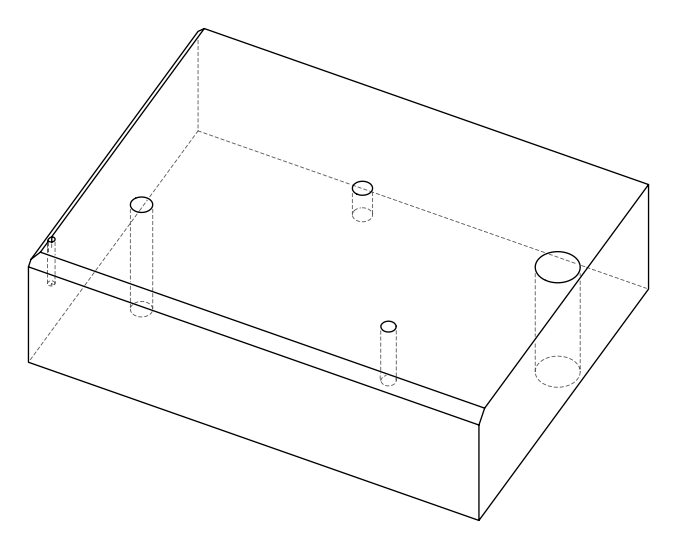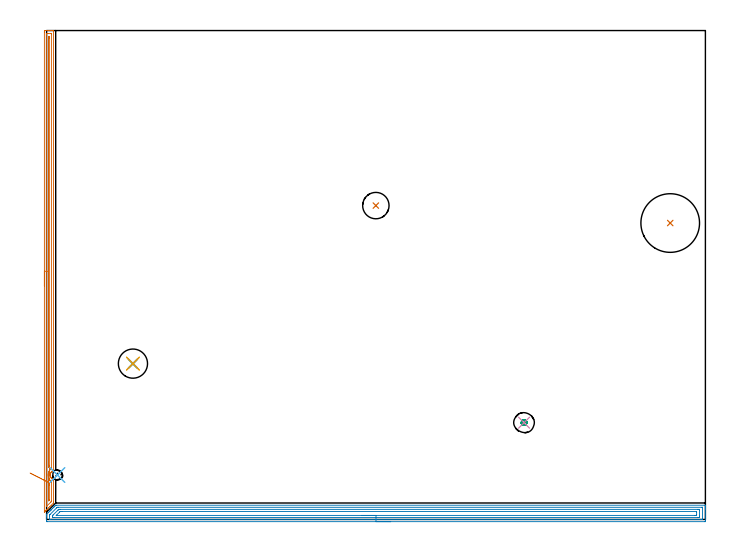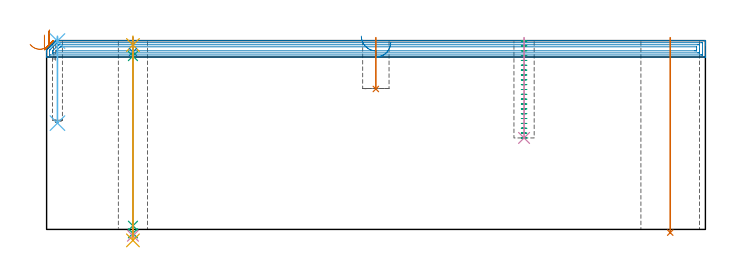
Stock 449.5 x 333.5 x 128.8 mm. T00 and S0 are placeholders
(PLAN: 13 operations, 10 tool changes, 27.2 min)
(1 AREA_MILL | FG_CHAMFER_SURFACE | UGT0205_001 | 8.06 min | 6380 mm3)
(2 AREA_MILL_1 | FG_CHAMFER_SURFACE_1 | UGT0205_001 | 14.6 min | 28015 mm3)
(3 MILL_BLIND_HOLE_FROM_SOLID_MATERIAL | STEP1POCKET | NXT0201_010 | Spiral | 1.61 min | 9935 mm3)
(4 BORE_BLIND_HOLE | STEP1POCKET | UGT0332_073 | 0.28 min | 14 mm3)
(5 SPOT_DRILL | STEP1HOLE_1 | NXT0321_9005460120000 | 0.05 min | 156 mm3)
(6 SPOT_DRILL_1 | STEP1POCKET_1 | NXT0321_9005460120000 | 0.03 min | 21 mm3)
(7 INDEXABLE_INSERT_DRILL_THROUGH_HOLE_FROM_SOLID | STEP1HOLE | NXT0302_035 | 0.53 min | 161771 mm3)
(8 DRILL_BLIND_HOLE_INTO_CENTER | STEP1HOLE_1 | NXT0301_023 | 0.04 min | 73 mm3)
(9 GUN_DRILL_THROUGH_HOLE | STEP1HOLE_1 | UGT0307_001 | 0.57 min | 2373 mm3)
(10 SPADE_DRILL_TO_ENLARGE_THROUGH_HOLE | STEP1HOLE_1 | UGT0306_003 | 0.54 min | 13097 mm3)
(11 DRILL_TO_ENLARGE_THROUGH_HOLE | STEP1HOLE_1 | UGT0301_265 | 0.55 min | 24265 mm3)
(12 DRILL_BLIND_HOLE_INTO_CENTER_1 | STEP1POCKET_1 | UGT0301_189 | 0.23 min | 1962 mm3)
(13 INDEXABLE_INSERT_DRILL_BLIND_HOLE_FROM_SOLID | STEP1POCKET_2 | NXT0302_007 | 0.14 min | 8332 mm3)
(TOOL UGT0205_001 | Chamfer Mill 20 x 3 x 45 deg. | D20 FL50 Z2)
(TOOL NXT0201_010 | ENDMILL 10mm [2P460-1000-NA 1630] | D10 FL30 Z6)
(TOOL UGT0332_073 | 13.8 mm Rough Boring Bar | D13.8)
(TOOL NXT0321_9005460120000 | NC Spot Drill, 142deg, 12mm, Carbide, Uncoated | D12 PA142 FL30 Z2)
(TOOL NXT0302_035 | Index. Insert Drill 40mm [880-D4000L40-05] | D40 PA176 FL200 Z2)
(TOOL NXT0301_023 | Carbide Drill 5.2mm [860.1-0520-016A1-MM 2214] | D5.2 PA140 FL28 Z2)
(TOOL UGT0307_001 | Gun Drill 5 mm | D5 PA130 FL24 Z1)
(TOOL UGT0306_003 | Spade Drill 12.5mm | D12.5 PA132 FL10 Z2)
(TOOL UGT0301_265 | Twist Drill 19.9 mm | D19.9 PA118 FL140 Z2)
(TOOL UGT0301_189 | Twist Drill 6.8 mm | D6.8 PA118 FL66 Z2)
(TOOL NXT0302_007 | Index. Insert Drill 18mm [880-D1800L25-05] | D18 PA176 FL90 Z2)
(OP 1 AREA_MILL)
G17 G21 G94 G90
T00 M6
G54
G17 G0 G90 X-1.5 Y159.25 S1061 M3
G43 Z138.8 H0
Z132.6
G94 G1 Y159.288 Z131.728 F250.
Y159.402 Z130.863
Y159.591 Z130.012
Y159.853 Z129.18
Y160.187 Z128.374
Y160.59 Z127.6
Y161.059 Z126.864
Y161.59 Z126.172
Y162.179 Z125.529
Y162.822 Z124.94
Y163.514 Z124.408
Y164.25 Z123.94
Y165.024 Z123.537
Y165.83 Z123.203
Y166.662 Z122.941
Y167.514 Z122.752
Y168.378 Z122.638
Y169.25 Z122.6
Y332.439
X-1.499 Y332.871 Z122.601
X-1.495 Y333.328 Z122.603
X-1.491 Y333.49 Z122.605
X-1.045 Y333.5 Z123.051
X1.6 Z125.695
X3.005 Z127.102
X3.363 Z127.458
X4.08 Z128.179
X4.331 Z128.43
X4.694 Y333.494 Z128.785
X4.697 Y333.492 Z128.788
X4.7 Y333.318 Z128.8
Y33.793
X4.695 Y33.487 Z128.791
X4.69 Y33.483 Z128.786
X4.561 Y33.423 Z128.658
X4.411 Y33.346 Z128.509
X4.265 Y33.27 Z128.361
X3.976 Y33.091 Z128.075
X3.921 Y33.048 Z128.02
X3.804 Y32.955 Z127.899
X3.643 Y32.829 Z127.742
X3.343 Y32.529 Z127.441
X3.101 Y32.219 Z127.199
X2.931 Y31.935 Z127.029
X2.84 Y31.755 Z126.939
X2.781 Y31.636 Z126.879
X2.696 Y31.418 Z126.794
X2.627 Y31.196 Z126.726
X2.621 Y31.169 Z126.72
X2.608 Y31.111 Z126.704
X2.576 Y30.98 Z126.675
X2.574 Y30.971 Z126.673
X2.535 Y30.742 Z126.633
X2.514 Y30.519 Z126.608
X2.513 Y30.48 Z126.607
X2.512 Y30.408 Z126.602
X2.511 Y30.369 Z126.599
X2.509 Y30.332 Z126.598
Y30.28 Z126.597
X2.51 Y30.215 Z126.602
Y30.214
X2.513 Y30.153 Z126.604
X2.514 Y30.078 Z126.609
Y30.072 Z126.61
X2.532 Y29.887 Z126.631
X2.537 Y29.849 Z126.634
X2.553 Y29.77 Z126.645
X2.577 Y29.62 Z126.672
X2.597 Y29.535 Z126.693
X2.631 Y29.395 Z126.727
X2.654 Y29.322 Z126.75
X2.7 Y29.173 Z126.797
X2.747 Y29.054 Z126.844
X2.786 Y28.955 Z126.883
X2.934 Y28.66 Z127.03
X3.101 Y28.382 Z127.198
X3.18 Y28.279 Z127.279
X3.279 Y28.153 Z127.378
X3.352 Y28.061 Z127.448
X3.586 Y27.828 Z127.684
X3.649 Y27.767 Z127.745
X3.657 Y27.76 Z127.753
X3.977 Y27.509 Z128.074
X4.176 Y27.385 Z128.275
X4.274 Y27.325 Z128.373
X4.56 Y27.179 Z128.659
X4.582 Y27.168 Z128.681
X4.669 Y27.13 Z128.767
X4.694 Y27.111 Z128.793
X4.7 Y27.087 Z128.8
Y11.887
X4.696 Y11.207 Z128.791
X4.689 Y11.191 Z128.788
X4.686 Y11.185 Z128.784
X3.153 Y9.652 Z127.252
X2.258 Y8.758 Z126.358
X1.364 Y7.864 Z125.463
X0.336 Y6.836 Z124.435
X0.13 Y6.629 Z124.228
X0.024 Y6.523 Z124.122
X-0.522 Y5.978 Z123.577
X-0.751 Y5.747 Z123.345
X-0.87 Y5.629 Z123.227
X-1.318 Y5.182 Z122.781
X-1.486 Y5.022 Z122.613
X-1.499 Y5.013 Z122.601
X-1.5 Y5.657 Z122.6
Y169.25
X-0.086 Z124.014
X-0.085 Y331.004 Z124.015
Y331.083
X-0.079 Y331.481 Z124.021
X0.313 Y331.494 Z124.413
X0.718 Y331.498 Z124.818
X1.189 Y331.5 Z125.289
X3.183 Y331.499 Z127.283
X3.217 Y331.498 Z127.317
X3.251 Y331.495 Z127.351
X3.275 Y331.491 Z127.375
X3.279 Y331.465 Z127.379
X3.285 Y331.163 Z127.385
Y331.083
Y35.214
X3.284 Y35.134 Z127.384
X3.279 Y34.931 Z127.379
X3.271 Y34.837 Z127.371
X3.002 Y34.607 Z127.102
X2.864 Y34.487 Z126.964
X2.605 Y34.24 Z126.705
X2.544 Y34.176 Z126.644
X2.482 Y34.105 Z126.582
X2.148 Y33.684 Z126.248
X1.931 Y33.346 Z126.031
X1.808 Y33.135 Z125.908
X1.6 Y32.72 Z125.7
X1.521 Y32.532 Z125.621
X1.491 Y32.452 Z125.591
X1.3 Y31.862 Z125.4
X1.228 Y31.558 Z125.328
X1.152 Y31.118 Z125.252
X1.108 Y30.664 Z125.208
X1.095 Y30.282 Z125.195
X1.121 Y29.77 Z125.221
X1.181 Y29.3 Z125.281
X1.268 Y28.875 Z125.368
X1.351 Y28.562 Z125.451
X1.519 Y28.064 Z125.619
X1.552 Y27.981 Z125.652
X1.6 Y27.874 Z125.7
X1.868 Y27.359 Z125.968
X2.031 Y27.087 Z126.131
X2.22 Y26.824 Z126.32
X2.482 Y26.495 Z126.582
X2.777 Y26.193 Z126.877
X2.875 Y26.103 Z126.975
X3.202 Y25.821 Z127.302
X3.279 Y25.754 Z127.379
X3.281 Y25.733 Z127.381
X3.284 Y25.683 Z127.384
X3.285 Y25.582 Z127.385
X3.286 Y25.378 Z127.386
X3.285 Y12.782 Z127.385
X3.281 Y12.374 Z127.381
X3.279 Y12.274 Z127.379
X3.271 Y12.232 Z127.371
X3.245 Y12.204 Z127.345
X3.15 Y12.104 Z127.25
X2.938 Y11.887 Z127.038
X0.044 Y8.995 Z124.144
X-0.053 Y8.902 Z124.047
X-0.071 Y8.888 Z124.029
X-0.079 Y8.885 Z124.021
X-0.08 Y8.923 Z124.02
X-0.085 Y9.126 Z124.015
X-0.086 Y169.25 Z124.014
X1.328 Z125.428
X1.329 Y328.676 Z125.429
X1.332 Y329.295 Z125.432
X1.335 Y329.432 Z125.435
X1.337 Y329.49 Z125.437
X1.402 Y329.496 Z125.502
X1.6 Z125.7
X1.802 Y329.492 Z125.902
X1.855 Y329.49 Z125.955
X1.865 Y329.458 Z125.965
X1.868 Y329.387 Z125.968
X1.87 Y329.295 Z125.97
X1.871 Y329.02 Z125.971
X1.872 Y328.401 Z125.972
X1.871 Y36.922 Z125.971
X1.87 Y36.648 Z125.97
X1.866 Y36.028 Z125.966
X1.864 Y35.964 Z125.964
X1.824 Y35.918 Z125.924
X1.77 Y35.856 Z125.87
X1.6 Y35.668 Z125.7
X1.356 Y35.381 Z125.456
X1.345 Y35.371 Z125.445
X1.335 Y35.365 Z125.435
X1.332 Y35.375 Z125.432
X1.33 Y35.389 Z125.43
X1.329 Y35.409 Z125.429
X1.328 Y36.028 Z125.428
Y169.25
Y170.122 Z125.466
Y170.987 Z125.58
Y171.838 Z125.769
Y172.67 Z126.031
Y173.476 Z126.365
Y174.25 Z126.768
Y174.986 Z127.237
Y175.678 Z127.768
Y176.321 Z128.357
Y176.91 Z129.001
Y177.442 Z129.693
Y177.91 Z130.428
Y178.313 Z131.202
Y178.647 Z132.008
Y178.909 Z132.84
Y179.098 Z133.692
Y179.212 Z134.557
Y179.25 Z135.428
G0 Z138.8
X-11.239 Y31.652
Z126.252
G1 X-10.697 Y31.375 Z125.627
X-10.109 Y31.075 Z125.056
X-9.479 Y30.753 Z124.546
X-8.812 Y30.412 Z124.099
X-8.112 Y30.055 Z123.719
X-7.386 Y29.684 Z123.409
X-6.639 Y29.302 Z123.172
X-5.875 Y28.913 Z123.008
X-5.103 Y28.518 Z122.92
X-4.326 Y28.121 Z122.907
X-3.551 Y27.725 Z122.971
X-2.784 Y27.334 Z123.11
X-2.031 Y26.949 Z123.324
X-1.297 Y26.574 Z123.611
X-0.588 Y26.212 Z123.968
X0.09 Y25.866 Z124.394
X0.733 Y25.538 Z124.884
X1.335 Y25.23 Z125.435
X1.341 Y25.227 Z125.441
X1.417 Y25.141 Z125.517
X1.6 Y24.931 Z125.7
X1.846 Y24.656 Z125.946
X1.864 Y24.405 Z125.964
X1.87 Y23.784 Z125.97
X1.871 Y23.511 Z125.971
Y13.676
X1.87 Y13.402 Z125.97
X1.867 Y13.309 Z125.967
X1.864 Y13.279 Z125.964
X1.853 Y13.263 Z125.953
X1.821 Y13.226 Z125.921
X1.6 Y13. Z125.7
X1.492 Y12.891 Z125.592
X1.381 Y12.782 Z125.481
X1.36 Y12.765 Z125.46
X1.34 Y12.75 Z125.44
X1.335 Y12.782 Z125.435
X1.332 Y12.82 Z125.432
X1.329 Y13.056 Z125.429
X1.328 Y19.316 Z125.428
Y24.68
X1.329 Y24.956 Z125.429
X1.331 Y25.139 Z125.431
X1.333 Y25.205 Z125.433
X1.335 Y25.23 Z125.435
X1.4 Y26.094 Z125.538
X1.464 Y26.945 Z125.716
X1.527 Y27.778 Z125.968
X1.587 Y28.586 Z126.292
X1.646 Y29.363 Z126.685
X1.701 Y30.102 Z127.145
X1.754 Y30.799 Z127.667
X1.802 Y31.447 Z128.249
X1.847 Y32.043 Z128.884
X1.888 Y32.581 Z129.57
X1.924 Y33.058 Z130.3
X1.954 Y33.469 Z131.069
X1.98 Y33.812 Z131.87
X2.001 Y34.084 Z132.699
X2.016 Y34.283 Z133.548
X2.025 Y34.407 Z134.412
X2.029 Y34.456 Z135.283
X2.027 Y34.428 Z136.155
G0 Z138.8
M5
M2
(OP 2 AREA_MILL_1)
G17 G21 G94 G90
T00 M6
G54
G17 G0 G90 X234.7 Y-1.5 S1061 M3
G43 Z138.8 H0
Z127.6
G94 G1 X234.662 Z126.728 F250.
X234.548 Z125.864
X234.359 Z125.012
X234.097 Z124.18
X233.763 Z123.374
X233.36 Z122.6
X232.892 Z121.864
X232.361 Z121.172
X231.771 Z120.529
X231.128 Z119.94
X230.436 Z119.409
X229.7 Z118.94
X228.926 Z118.537
X228.12 Z118.203
X227.288 Z117.941
X226.437 Z117.752
X225.572 Z117.638
X224.7 Z117.6
X0.61
X0.253 Y-1.496 Z117.602
X0.01 Y-1.492 Z117.604
X0. Y-1.147 Z117.949
Y2.03 Z121.126
Y2.351 Z121.446
Y3.444 Z122.543
X0.002 Y3.494 Z122.591
X0.015 Y3.516 Z122.614
X1.446 Y4.947 Z124.046
X2.348 Y5.849 Z124.946
X2.396 Y5.896 Z124.995
X2.589 Y6.089 Z125.188
X2.639 Y6.14 Z125.237
X2.693 Y6.194 Z125.293
X2.874 Y6.375 Z125.474
X2.93 Y6.432 Z125.528
X2.991 Y6.491 Z125.59
X3.16 Y6.66 Z125.759
X3.222 Y6.723 Z125.82
X3.289 Y6.789 Z125.888
X3.502 Y7.002 Z126.102
X4.181 Y7.682 Z126.781
X4.971 Y8.472 Z127.57
X5.074 Y8.576 Z127.672
X5.408 Y8.908 Z128.007
X5.62 Y9.12 Z128.22
X5.846 Y9.347 Z128.445
X5.967 Y9.467 Z128.566
X6.05 Y9.548 Z128.647
X6.205 Y9.699 Z128.787
X6.86 Y9.7 Z128.8
X449.236
X449.39 Y9.698 Z128.788
X449.397 Y9.573 Z128.665
X449.4 Y9.441 Z128.54
Y9.114 Z128.213
Y8.472 Z127.567
Y7.277 Z126.374
Y6.723 Z125.817
Y-1.147 Z117.951
X449.396 Y-1.427 Z117.67
X449.39 Y-1.492 Z117.605
X449.323 Y-1.499 Z117.599
X448.79 Y-1.5 Z117.6
X224.7
Y-0.086 Z119.014
X2.396 Y-0.085 Z119.015
X2.204 Y-0.084 Z119.016
X2.05 Y-0.081 Z119.019
X2.017 Y-0.079 Z119.021
X2.01 Y-0.062 Z119.038
X2.006 Y-0.034 Z119.066
X2.001 Y0.114 Z119.214
X2. Y2.351 Z121.451
X2.002 Y2.737 Z121.837
X2.007 Y2.982 Z122.082
X2.01 Y3.041 Z122.141
X2.051 Y3.09 Z122.19
X2.179 Y3.226 Z122.326
X2.285 Y3.334 Z122.434
X2.396 Y3.446 Z122.546
X6.86 Y7.909 Z127.009
X7.148 Y8.19 Z127.29
X7.235 Y8.273 Z127.373
X7.402 Y8.279 Z127.379
X7.752 Y8.284 Z127.384
X7.943 Y8.285 Z127.385
X447.004
X447.196 Y8.284 Z127.384
X447.35 Y8.28 Z127.38
X447.383 Y8.279 Z127.379
X447.39 Y8.262 Z127.362
X447.394 Y8.234 Z127.334
X447.399 Y8.086 Z127.186
X447.4 Y0.215 Z119.315
X447.397 Y0.085 Z119.185
X447.393 Y-0.018 Z119.082
X447.389 Y-0.079 Z119.021
X447.355 Y-0.08 Z119.02
X447.004 Y-0.084 Z119.016
X446.813 Y-0.085 Z119.015
X445.921 Y-0.086 Z119.014
X224.7
Y1.328 Z120.428
X5.074
X4.331 Y1.33 Z120.43
X4.181 Y1.332 Z120.432
X4.032 Y1.335 Z120.435
X4.009 Y1.343 Z120.443
X4.006 Y1.371 Z120.471
X4.002 Y1.418 Z120.518
X4.001 Y1.477 Z120.577
X4. Y1.654 Z120.754
X4.002 Y2.351 Z121.451
X4.004 Y2.525 Z121.625
X4.01 Y2.586 Z121.686
X4.044 Y2.633 Z121.733
X4.181 Y2.779 Z121.879
X4.406 Y3.006 Z122.106
X4.625 Y3.226 Z122.326
X7.752 Y6.353 Z125.453
X7.94 Y6.54 Z125.64
X8.125 Y6.723 Z125.823
X8.231 Y6.823 Z125.923
X8.268 Y6.857 Z125.957
X8.344 Y6.864 Z125.964
X8.497 Y6.869 Z125.969
X8.645 Y6.87 Z125.97
X9.387 Y6.871 Z125.971
X444.326
X445.069 Y6.87 Z125.97
X445.219 Y6.868 Z125.968
X445.368 Y6.865 Z125.965
X445.391 Y6.857 Z125.957
X445.394 Y6.829 Z125.929
X445.398 Y6.782 Z125.882
X445.399 Y6.723 Z125.823
X445.4 Y6.546 Z125.646
Y2.174 Z121.274
X445.398 Y1.477 Z120.577
X445.395 Y1.388 Z120.488
X445.39 Y1.345 Z120.445
X445.384 Y1.335 Z120.435
X445.366 Y1.333 Z120.433
X445.219 Y1.331 Z120.431
X444.477 Y1.329 Z120.429
X444.326 Y1.328 Z120.428
X224.7
Y2.743 Z121.843
X6.762
X6.633 Y2.744 Z121.844
X6.607 Y2.746 Z121.846
X6.606 Y2.747 Z121.847
X6.611 Y2.756 Z121.856
X6.649 Y2.799 Z121.899
X6.692 Y2.843 Z121.943
X6.763 Y2.915 Z122.015
X8.824 Y4.974 Z124.074
X9.181 Y5.324 Z124.424
X9.302 Y5.441 Z124.541
X9.538 Y5.45 Z124.55
X9.941 Y5.454 Z124.554
X10.431 Y5.457 Z124.557
X10.831
X443.266
X443.319 Y5.456 Z124.556
X443.374 Y5.453 Z124.553
X443.388 Y5.451 Z124.551
X443.391 Y5.436 Z124.536
X443.395 Y5.389 Z124.489
X443.4 Y5.007 Z124.107
Y3.258 Z122.358
Y3.226 Z122.326
X443.392 Y2.805 Z121.905
X443.39 Y2.758 Z121.858
X443.328 Y2.75 Z121.85
X443.198 Y2.746 Z121.846
X443.032 Y2.744 Z121.844
X442.54 Y2.743 Z121.843
X442.141
X224.7
X223.829 Z121.881
X222.964 Z121.995
X222.112 Z122.183
X221.28 Z122.446
X220.474 Z122.78
X219.7 Z123.182
X218.964 Z123.651
X218.272 Z124.182
X217.629 Z124.772
X217.04 Z125.415
X216.509 Z126.107
X216.04 Z126.843
X215.637 Z127.617
X215.303 Z128.422
X215.041 Z129.254
X214.852 Z130.106
X214.738 Z130.971
X214.7 Z131.843
G0 Z138.8
M5
M2
(OP 3 MILL_BLIND_HOLE_FROM_SOLID_MATERIAL)
G17 G21 G94 G90
T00 M6
G54
G17 G0 G90 X325.7 Y66. S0 M3
G43 Z138.8 H1
Z128.495
G94 G3 X326.239 Y67.361 R0.787 F250.
X324.315 Y67.301 R1.361
X324.399 Y64.615 R1.9
X324.315 Y67.301 R-1.9
X324.357 Y65.958 R0.95
X325.7 Y66. R0.95
G0 Z125.19
G3 X326.239 Y67.361 R0.787
X324.315 Y67.301 R1.361
X324.399 Y64.615 R1.9
X324.315 Y67.301 R-1.9
X324.357 Y65.958 R0.95
X325.7 Y66. R0.95
G0 Z121.886
G3 X326.239 Y67.361 R0.787
X324.315 Y67.301 R1.361
X324.399 Y64.615 R1.9
X324.315 Y67.301 R-1.9
X324.357 Y65.958 R0.95
X325.7 Y66. R0.95
G0 Z118.581
G3 X326.239 Y67.361 R0.787
X324.315 Y67.301 R1.361
X324.399 Y64.615 R1.9
X324.315 Y67.301 R-1.9
X324.357 Y65.958 R0.95
X325.7 Y66. R0.95
G0 Z115.276
G3 X326.239 Y67.361 R0.787
X324.315 Y67.301 R1.361
X324.399 Y64.615 R1.9
X324.315 Y67.301 R-1.9
X324.357 Y65.958 R0.95
X325.7 Y66. R0.95
G0 Z111.971
G3 X326.239 Y67.361 R0.787
X324.315 Y67.301 R1.361
X324.399 Y64.615 R1.9
X324.315 Y67.301 R-1.9
X324.357 Y65.958 R0.95
X325.7 Y66. R0.95
G0 Z108.667
G3 X326.239 Y67.361 R0.787
X324.315 Y67.301 R1.361
X324.399 Y64.615 R1.9
X324.315 Y67.301 R-1.9
X324.357 Y65.958 R0.95
X325.7 Y66. R0.95
G0 Z105.362
G3 X326.239 Y67.361 R0.787
X324.315 Y67.301 R1.361
X324.399 Y64.615 R1.9
X324.315 Y67.301 R-1.9
X324.357 Y65.958 R0.95
X325.7 Y66. R0.95
G0 Z102.057
G3 X326.239 Y67.361 R0.787
X324.315 Y67.301 R1.361
X324.399 Y64.615 R1.9
X324.315 Y67.301 R-1.9
X324.357 Y65.958 R0.95
X325.7 Y66. R0.95
G0 Z98.752
G3 X326.239 Y67.361 R0.787
X324.315 Y67.301 R1.361
X324.399 Y64.615 R1.9
X324.315 Y67.301 R-1.9
X324.357 Y65.958 R0.95
X325.7 Y66. R0.95
G0 Z95.448
G3 X326.239 Y67.361 R0.787
X324.315 Y67.301 R1.361
X324.399 Y64.615 R1.9
X324.315 Y67.301 R-1.9
X324.357 Y65.958 R0.95
X325.7 Y66. R0.95
G0 Z92.143
G3 X326.239 Y67.361 R0.787
X324.315 Y67.301 R1.361
X324.399 Y64.615 R1.9
X324.315 Y67.301 R-1.9
X324.357 Y65.958 R0.95
X325.7 Y66. R0.95
G0 Z88.838
G3 X326.239 Y67.361 R0.787
X324.315 Y67.301 R1.361
X324.399 Y64.615 R1.9
X324.315 Y67.301 R-1.9
X324.357 Y65.958 R0.95
X325.7 Y66. R0.95
G0 Z85.533
G3 X326.239 Y67.361 R0.787
X324.315 Y67.301 R1.361
X324.399 Y64.615 R1.9
X324.315 Y67.301 R-1.9
X324.357 Y65.958 R0.95
X325.7 Y66. R0.95
G0 Z82.229
G3 X326.239 Y67.361 R0.787
X324.315 Y67.301 R1.361
X324.399 Y64.615 R1.9
X324.315 Y67.301 R-1.9
X324.357 Y65.958 R0.95
X325.7 Y66. R0.95
G0 Z78.924
G3 X326.239 Y67.361 R0.787
X324.315 Y67.301 R1.361
X324.399 Y64.615 R1.9
X324.315 Y67.301 R-1.9
X324.357 Y65.958 R0.95
X325.7 Y66. R0.95
G0 Z75.619
G3 X326.239 Y67.361 R0.787
X324.315 Y67.301 R1.361
X324.399 Y64.615 R1.9
X324.315 Y67.301 R-1.9
X324.357 Y65.958 R0.95
X325.7 Y66. R0.95
G0 Z72.314
G3 X326.239 Y67.361 R0.787
X324.315 Y67.301 R1.361
X324.399 Y64.615 R1.9
X324.315 Y67.301 R-1.9
X324.357 Y65.958 R0.95
X325.7 Y66. R0.95
G0 Z69.01
G3 X326.239 Y67.361 R0.787
X324.315 Y67.301 R1.361
X324.399 Y64.615 R1.9
X324.315 Y67.301 R-1.9
X324.357 Y65.958 R0.95
X325.7 Y66. R0.95
G0 Z65.705
G3 X326.239 Y67.361 R0.787
X324.315 Y67.301 R1.361
X324.399 Y64.615 R1.9
X324.315 Y67.301 R-1.9
X324.357 Y65.958 R0.95
X325.7 Y66. R0.95
G0 Z62.4
G3 X326.239 Y67.361 R0.787
X324.315 Y67.301 R1.361
X324.399 Y64.615 R1.9
X324.315 Y67.301 R-1.9
X324.357 Y65.958 R0.95
X325.7 Y66. R0.95
G0 Z138.8
M5
M2
(OP 4 BORE_BLIND_HOLE)
G17 G21 G94 G90
T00 M6
G54
G17 G0 G90 X325.7 Y66. S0 M3
G43 Z138.8 H0
G94 G85 G98 Z62.4 F250. R130.8
G80
M5
M2
(OP 5 SPOT_DRILL)
G17 G21 G94 G90
T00 M6
G54
G17 G0 G90 X58.9 Y106.3 S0 M3
G43 Z138.8 H0
G94 G81 G98 Z125.8 F250. R131.8
G80
M5
M2
(OP 6 SPOT_DRILL_1)
G17 G21 G94 G90
T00 M6
G54
G17 G0 G90 X7.4 Y30.3 S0 M3
G43 Z138.8 H0
G94 G81 G98 Z128.507 F250. R131.8
G80
M5
M2
(OP 7 INDEXABLE_INSERT_DRILL_THROUGH_HOLE_FROM_SOLID)
G17 G21 G94 G90
T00 M6
G54
G17 G0 G90 X425.4 Y202.2 S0 M3
G43 Z138.8 H1
G94 G81 G98 Z-2.198 F250. R130.8
G80
M5
M2
(OP 8 DRILL_BLIND_HOLE_INTO_CENTER)
G17 G21 G94 G90
T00 M6
G54
G17 G0 G90 X58.9 Y106.3 S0 M3
G43 Z138.8 H1
G94 G81 G98 Z121. F250. R130.8
G80
M5
M2
(OP 9 GUN_DRILL_THROUGH_HOLE)
G17 G21 G94 G90
T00 M6
G54
G17 G0 G90 X58.9 Y106.3 M8
G43 Z138.8 H0
Z126.686
S716 M3
G94 G1 Z118.244 F125. M26
G4 X.084
Z2.5 F250.
G4 X.084
Z-2.666 F125.
G4 X.084
M5
M9
G0 Z126.686
Z138.8
M2
(OP 10 SPADE_DRILL_TO_ENLARGE_THROUGH_HOLE)
G17 G21 G94 G90
T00 M6
G54
G17 G0 G90 X58.9 Y106.3 S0 M3
G43 Z138.8 H0
G94 G73 G98 Z-4.283 F250. Q12.098 R130.8
G80
M5
M2
(OP 11 DRILL_TO_ENLARGE_THROUGH_HOLE)
G17 G21 G94 G90
T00 M6
G54
G17 G0 G90 X58.9 Y106.3 S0 M3
G43 Z138.8 H0
G94 G73 G98 Z-7.479 F250. Q19.468 R130.8
G80
M5
M2
(OP 12 DRILL_BLIND_HOLE_INTO_CENTER_1)
G17 G21 G94 G90
T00 M6
G54
G17 G0 G90 X7.4 Y30.3 S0 M3
G43 Z138.8 H0
G94 G81 G98 Z72.5 F250. R130.8
G80
M5
M2
(OP 13 INDEXABLE_INSERT_DRILL_BLIND_HOLE_FROM_SOLID)
G17 G21 G94 G90
T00 M6
G54
G17 G0 G90 X224.6 Y214.1 S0 M3
G43 Z138.8 H1
G94 G81 G98 Z95.8 F250. R130.8
G80
M5
M2
